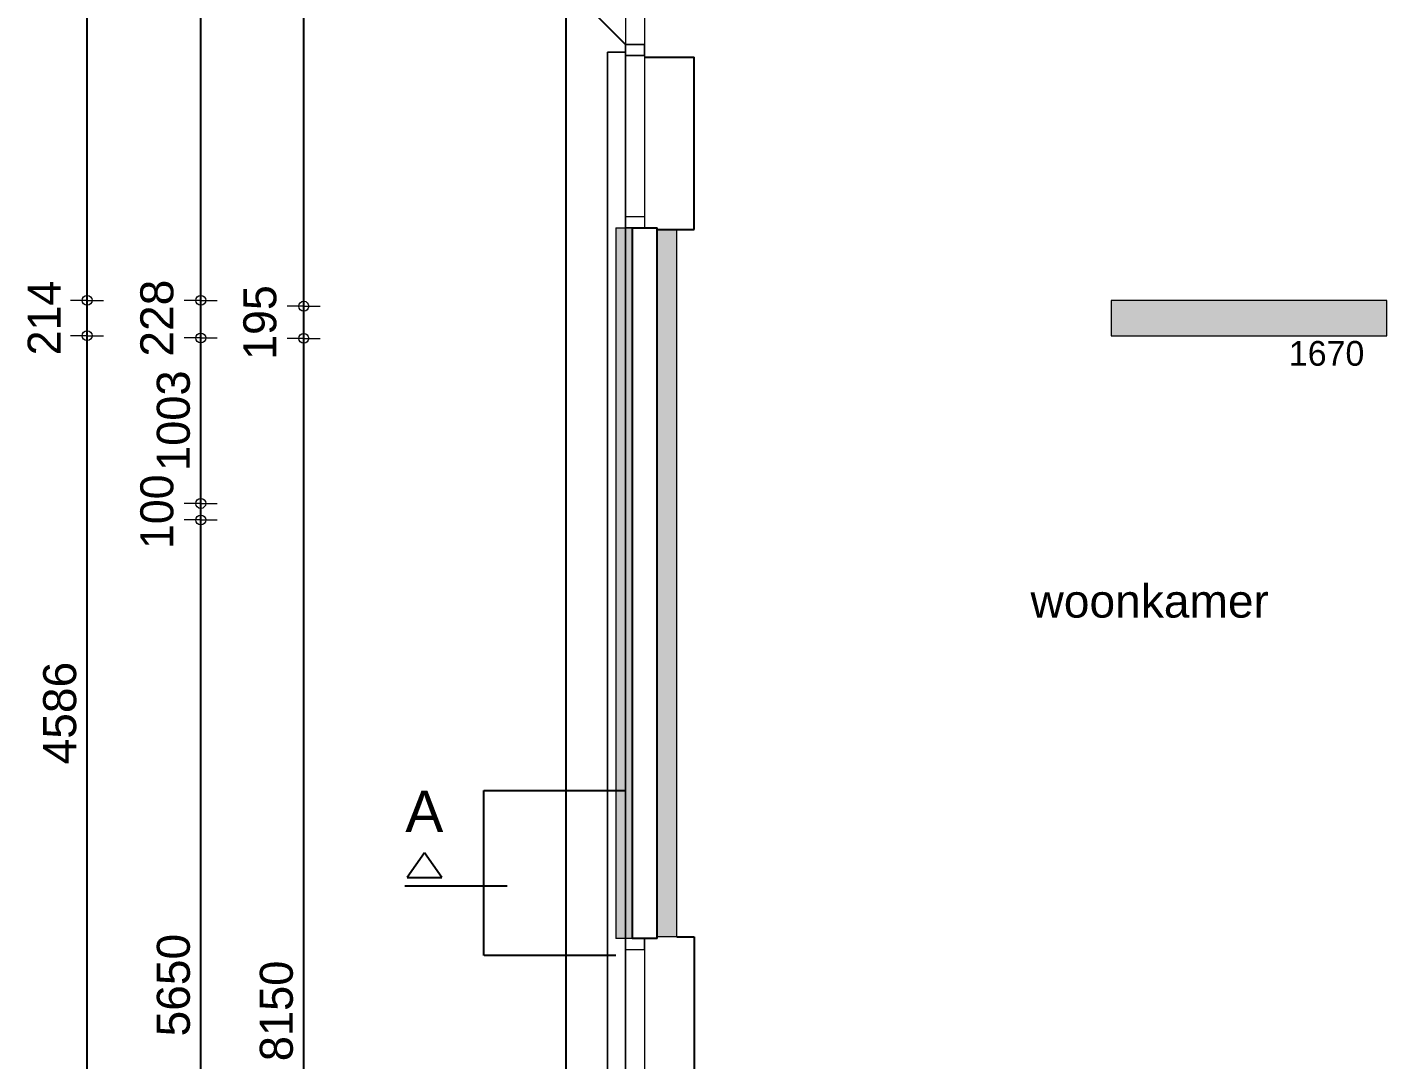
# Model space of a CAD drawing. Header units: millimetres. Extents: x 0 to 59350, y 0 to 29700.
# Drawn here: x 11883 to 16000, y 9613 to 12741 of the extents above; entities that cross this region are included whole.
import ezdxf

# ---------------------------------------------------------------- set-up
doc = ezdxf.new("R2010")
doc.units = ezdxf.units.MM
doc.linetypes.add('PUNKT2_S9', pattern=[1, 0, -1])
doc.linetypes.add('VERDECKT2_S2', pattern=[2.7, 2, -0.7])
doc.layers.add('Standard', color=7, linetype='Continuous', lineweight=25)
doc.styles.add('ARIAL', font='arial.ttf')

msp = doc.modelspace()

# ---------------------------------------------------------------- hatches: boundary and pattern name
at = {"layer": 'Standard', "linetype": 'PUNKT2_S9', "lineweight": 18}
for color, points in [(59, [(13665.5, 12133.1), (13665.5, 9980.1), (13715.5, 9980.1), (13715.5, 12133.1)]), (9, [(13790.5, 12128.1), (13790.5, 9985.1), (13850.5, 9985.1), (13850.5, 12128.1)]), (9, [(15165.5, 11806.1), (16000.5, 11806.1), (16000.5, 11913.1), (15165.5, 11913.1)])]:
    msp.add_hatch(color=color, dxfattribs=at).paths.add_polyline_path(points)

# ---------------------------------------------------------------- linework, layer by layer
at = {"layer": 'Standard', "color": 7, "linetype": 'VERDECKT2_S2', "lineweight": -3}
msp.add_line((13515.5, 9178.1), (13515.5, 14473.1), dxfattribs=at)
at = {"layer": 'Standard', "color": 7, "linetype": 'Continuous', "lineweight": -3}
for p, q in [((12064.6, 11913.1), (12064.6, 14353.1)), ((12408.8, 11913.1), (12408.8, 14353.1)), ((12720.7, 11895.4), (12720.7, 14353.1)), ((13752.5, 12649.6), (13902.5, 12649.6)), ((13902.5, 12128.1), (13902.5, 12649.6)), ((13715.5, 12133.1), (13715.5, 9980.1)), ((13715.5, 12133.1), (13740.5, 12133.1)), ((13790.5, 12128.1), (13902.5, 12128.1)), ((12064.6, 11806.1), (12064.6, 11913.1)), ((12408.8, 11799.1), (12408.8, 11913.1)), ((12720.7, 11797.9), (12720.7, 11895.4)), ((12064.6, 9513.1), (12064.6, 11806.1)), ((12408.8, 11297.9), (12408.8, 11799.1)), ((12720.7, 7723.1), (12720.7, 11797.9)), ((12408.8, 11247.9), (12408.8, 11297.9)), ((12408.8, 8423.1), (12408.8, 11247.9)), ((13740.5, 9980.1), (13715.5, 9980.1))]:
    msp.add_line(p, q, dxfattribs=at)
at = {"layer": 'Standard', "color": 2, "linetype": 'Continuous', "lineweight": 18}
for p, q in [((13695.5, 13704.6), (13695.5, 12654.6)), ((13752.5, 13704.6), (13752.5, 12654.6)), ((13695.5, 12688.1), (13695.5, 12654.6)), ((13752.5, 12688.1), (13695.5, 12688.1)), ((13695.5, 12688.1), (13695.5, 12133.1)), ((13695.5, 12654.6), (13695.5, 12688.1)), ((13695.5, 12688.1), (13752.5, 12688.1)), ((13752.5, 12654.6), (13752.5, 12688.1)), ((13752.5, 12688.1), (13752.5, 12133.1)), ((13752.5, 12688.1), (13752.5, 12654.6)), ((13695.5, 12654.6), (13752.5, 12654.6)), ((13752.5, 12654.6), (13695.5, 12654.6)), ((13695.5, 12133.1), (13695.5, 12166.6)), ((13695.5, 12166.6), (13752.5, 12166.6)), ((13752.5, 12166.6), (13752.5, 12133.1)), ((13752.5, 12133.1), (13695.5, 12133.1)), ((13695.5, 9980.1), (13695.5, 9946.6)), ((13752.5, 9980.1), (13695.5, 9980.1)), ((13695.5, 9980.1), (13695.5, 9425.1)), ((13752.5, 9946.6), (13752.5, 9980.1)), ((13752.5, 9980.1), (13752.5, 9425.1)), ((13695.5, 9946.6), (13752.5, 9946.6))]:
    msp.add_line(p, q, dxfattribs=at)
at = {"layer": 'Standard', "color": 5, "linetype": 'Continuous', "lineweight": -3}
for p, q in [((13695.5, 12688.1), (13348.1, 13035.5)), ((13850.5, 9985.1), (13902.5, 9985.1)), ((13902.5, 9985.1), (13902.5, 9565.1))]:
    msp.add_line(p, q, dxfattribs=at)
at = {"layer": 'Standard', "color": 59, "linetype": 'Continuous', "lineweight": 18}
for p, q in [((13695.5, 12664.6), (13640.5, 12664.6)), ((13640.5, 12664.6), (13640.5, 9303.1)), ((13640.5, 12664.6), (13695.5, 12664.6)), ((13640.5, 9303.1), (13640.5, 12664.6)), ((13695.5, 9358.1), (13695.5, 12664.6)), ((13695.5, 12664.6), (13695.5, 9358.1))]:
    msp.add_line(p, q, dxfattribs=at)
at = {"layer": 'Standard', "color": 36, "linetype": 'Continuous', "lineweight": 18}
for p, q in [((13665.5, 12133.1), (13695.5, 12133.1)), ((13665.5, 12133.1), (13665.5, 9980.1)), ((13695.5, 12133.1), (13715.5, 12133.1)), ((13715.5, 9980.1), (13715.5, 12133.1)), ((13695.5, 9980.1), (13665.5, 9980.1)), ((13715.5, 9980.1), (13695.5, 9980.1))]:
    msp.add_line(p, q, dxfattribs=at)
at = {"layer": 'Standard', "color": 51, "linetype": 'Continuous', "lineweight": -3}
for p, q in [((13740.5, 12133.1), (13752.5, 12133.1)), ((13752.5, 12133.1), (13790.5, 12133.1)), ((13790.5, 12128.1), (13790.5, 12133.1)), ((13790.5, 9985.1), (13790.5, 12128.1)), ((13086.4, 10239.9), (13033.9, 10164.9)), ((13138.9, 10164.9), (13086.4, 10239.9)), ((13026.4, 10139.9), (13336.4, 10139.9)), ((13033.9, 10164.9), (13138.9, 10164.9)), ((13752.5, 9980.1), (13740.5, 9980.1)), ((13790.5, 9980.1), (13752.5, 9980.1)), ((13790.5, 9980.1), (13790.5, 9985.1))]:
    msp.add_line(p, q, dxfattribs=at)
at = {"layer": 'Standard', "color": 253, "linetype": 'Continuous', "lineweight": 18}
for p, q in [((13790.5, 12128.1), (13790.5, 9985.1)), ((13790.5, 12128.1), (13850.5, 12128.1)), ((13850.5, 9985.1), (13850.5, 12128.1)), ((13850.5, 9985.1), (13790.5, 9985.1))]:
    msp.add_line(p, q, dxfattribs=at)
at = {"layer": 'Standard', "color": 7, "linetype": 'Continuous', "lineweight": 18}
for p, q in [((12064.6, 11913.1), (12014.6, 11913.1)), ((12064.6, 11913.1), (12114.6, 11913.1)), ((12408.8, 11913.1), (12358.8, 11913.1)), ((12408.8, 11913.1), (12458.8, 11913.1)), ((12720.7, 11895.4), (12670.7, 11895.4)), ((12720.7, 11895.4), (12770.7, 11895.4)), ((12064.6, 11806.1), (12014.6, 11806.1)), ((12064.6, 11806.1), (12114.6, 11806.1)), ((12408.8, 11799.1), (12358.8, 11799.1)), ((12408.8, 11799.1), (12458.8, 11799.1)), ((12720.7, 11797.9), (12670.7, 11797.9)), ((12720.7, 11797.9), (12770.7, 11797.9)), ((12408.8, 11297.9), (12358.8, 11297.9)), ((12408.8, 11297.9), (12458.8, 11297.9)), ((12408.8, 11247.9), (12358.8, 11247.9)), ((12408.8, 11247.9), (12458.8, 11247.9))]:
    msp.add_line(p, q, dxfattribs=at)
at = {"layer": 'Standard', "color": 255, "linetype": 'Continuous', "lineweight": 18}
for p, q in [((16000.5, 11913.1), (15165.5, 11913.1)), ((15165.5, 11913.1), (15165.5, 11806.1)), ((16000.5, 11806.1), (16000.5, 11913.1)), ((15165.5, 11806.1), (16000.5, 11806.1))]:
    msp.add_line(p, q, dxfattribs=at)
at = {"layer": 'Standard', "color": 255, "linetype": 'VERDECKT2_S2', "lineweight": -3}
for p, q in [((13265.5, 9928.1), (13265.5, 10428.1)), ((13265.5, 10428.1), (13695.5, 10428.1)), ((13665.5, 9928.1), (13265.5, 9928.1))]:
    msp.add_line(p, q, dxfattribs=at)
at = {"layer": 'Standard', "color": 7, "linetype": 'Continuous', "lineweight": 18}
for centre in [(12064.6, 11913.1), (12408.8, 11913.1), (12720.7, 11895.4), (12064.6, 11806.1), (12408.8, 11799.1), (12720.7, 11797.9), (12408.8, 11297.9), (12408.8, 11247.9)]:
    msp.add_circle(centre, 15, dxfattribs=at)

# ---------------------------------------------------------------- texts
at = {"layer": 'Standard', "color": 7, "linetype": 'Continuous', "lineweight": 18, "char_height": 100, "attachment_point": 7, "rotation": 90, "style": 'ARIAL'}
for s, insert, width in [('\\W0.97;214', (11984.6, 11746.5), 283.554), ('\\W1.00;228', (12327.1, 11742.6), 285.149), ('\\W0.97;195', (12639, 11732.9), 283.554), ('\\W0.98;1003', (12377, 11396.3), 362.353), ('\\W0.97;100', (12327.1, 11159.7), 283.554), ('\\W1.00;4586', (12032.9, 10507.4), 363.563), ('\\W1.00;5650', (12377.1, 9683.4), 363.563), ('\\W0.98;8150', (12689, 9608.4), 362.353)]:
    msp.add_mtext(s, dxfattribs=dict(at, insert=insert, width=width))
at = {"layer": 'Standard', "color": 7, "linetype": 'Continuous', "lineweight": 18, "insert": (15704, 11714), "char_height": 75, "width": 271.765, "attachment_point": 7, "style": 'ARIAL'}
msp.add_mtext('\\W0.98;1670', dxfattribs=at)
at = {"layer": 'Standard', "color": 7, "linetype": 'Continuous', "lineweight": -3, "insert": (14921.5, 10950.7), "char_height": 100, "width": 1025.206, "attachment_point": 7, "style": 'ARIAL'}
msp.add_mtext('woonkamer', dxfattribs=at)
at = {"layer": 'Standard', "color": 51, "linetype": 'Continuous', "lineweight": -3, "insert": (13028.1, 10302.4), "char_height": 125, "width": 178.33, "attachment_point": 7, "style": 'ARIAL'}
msp.add_mtext('\\W0.99;A', dxfattribs=at)

doc.saveas('drawing.dxf')
